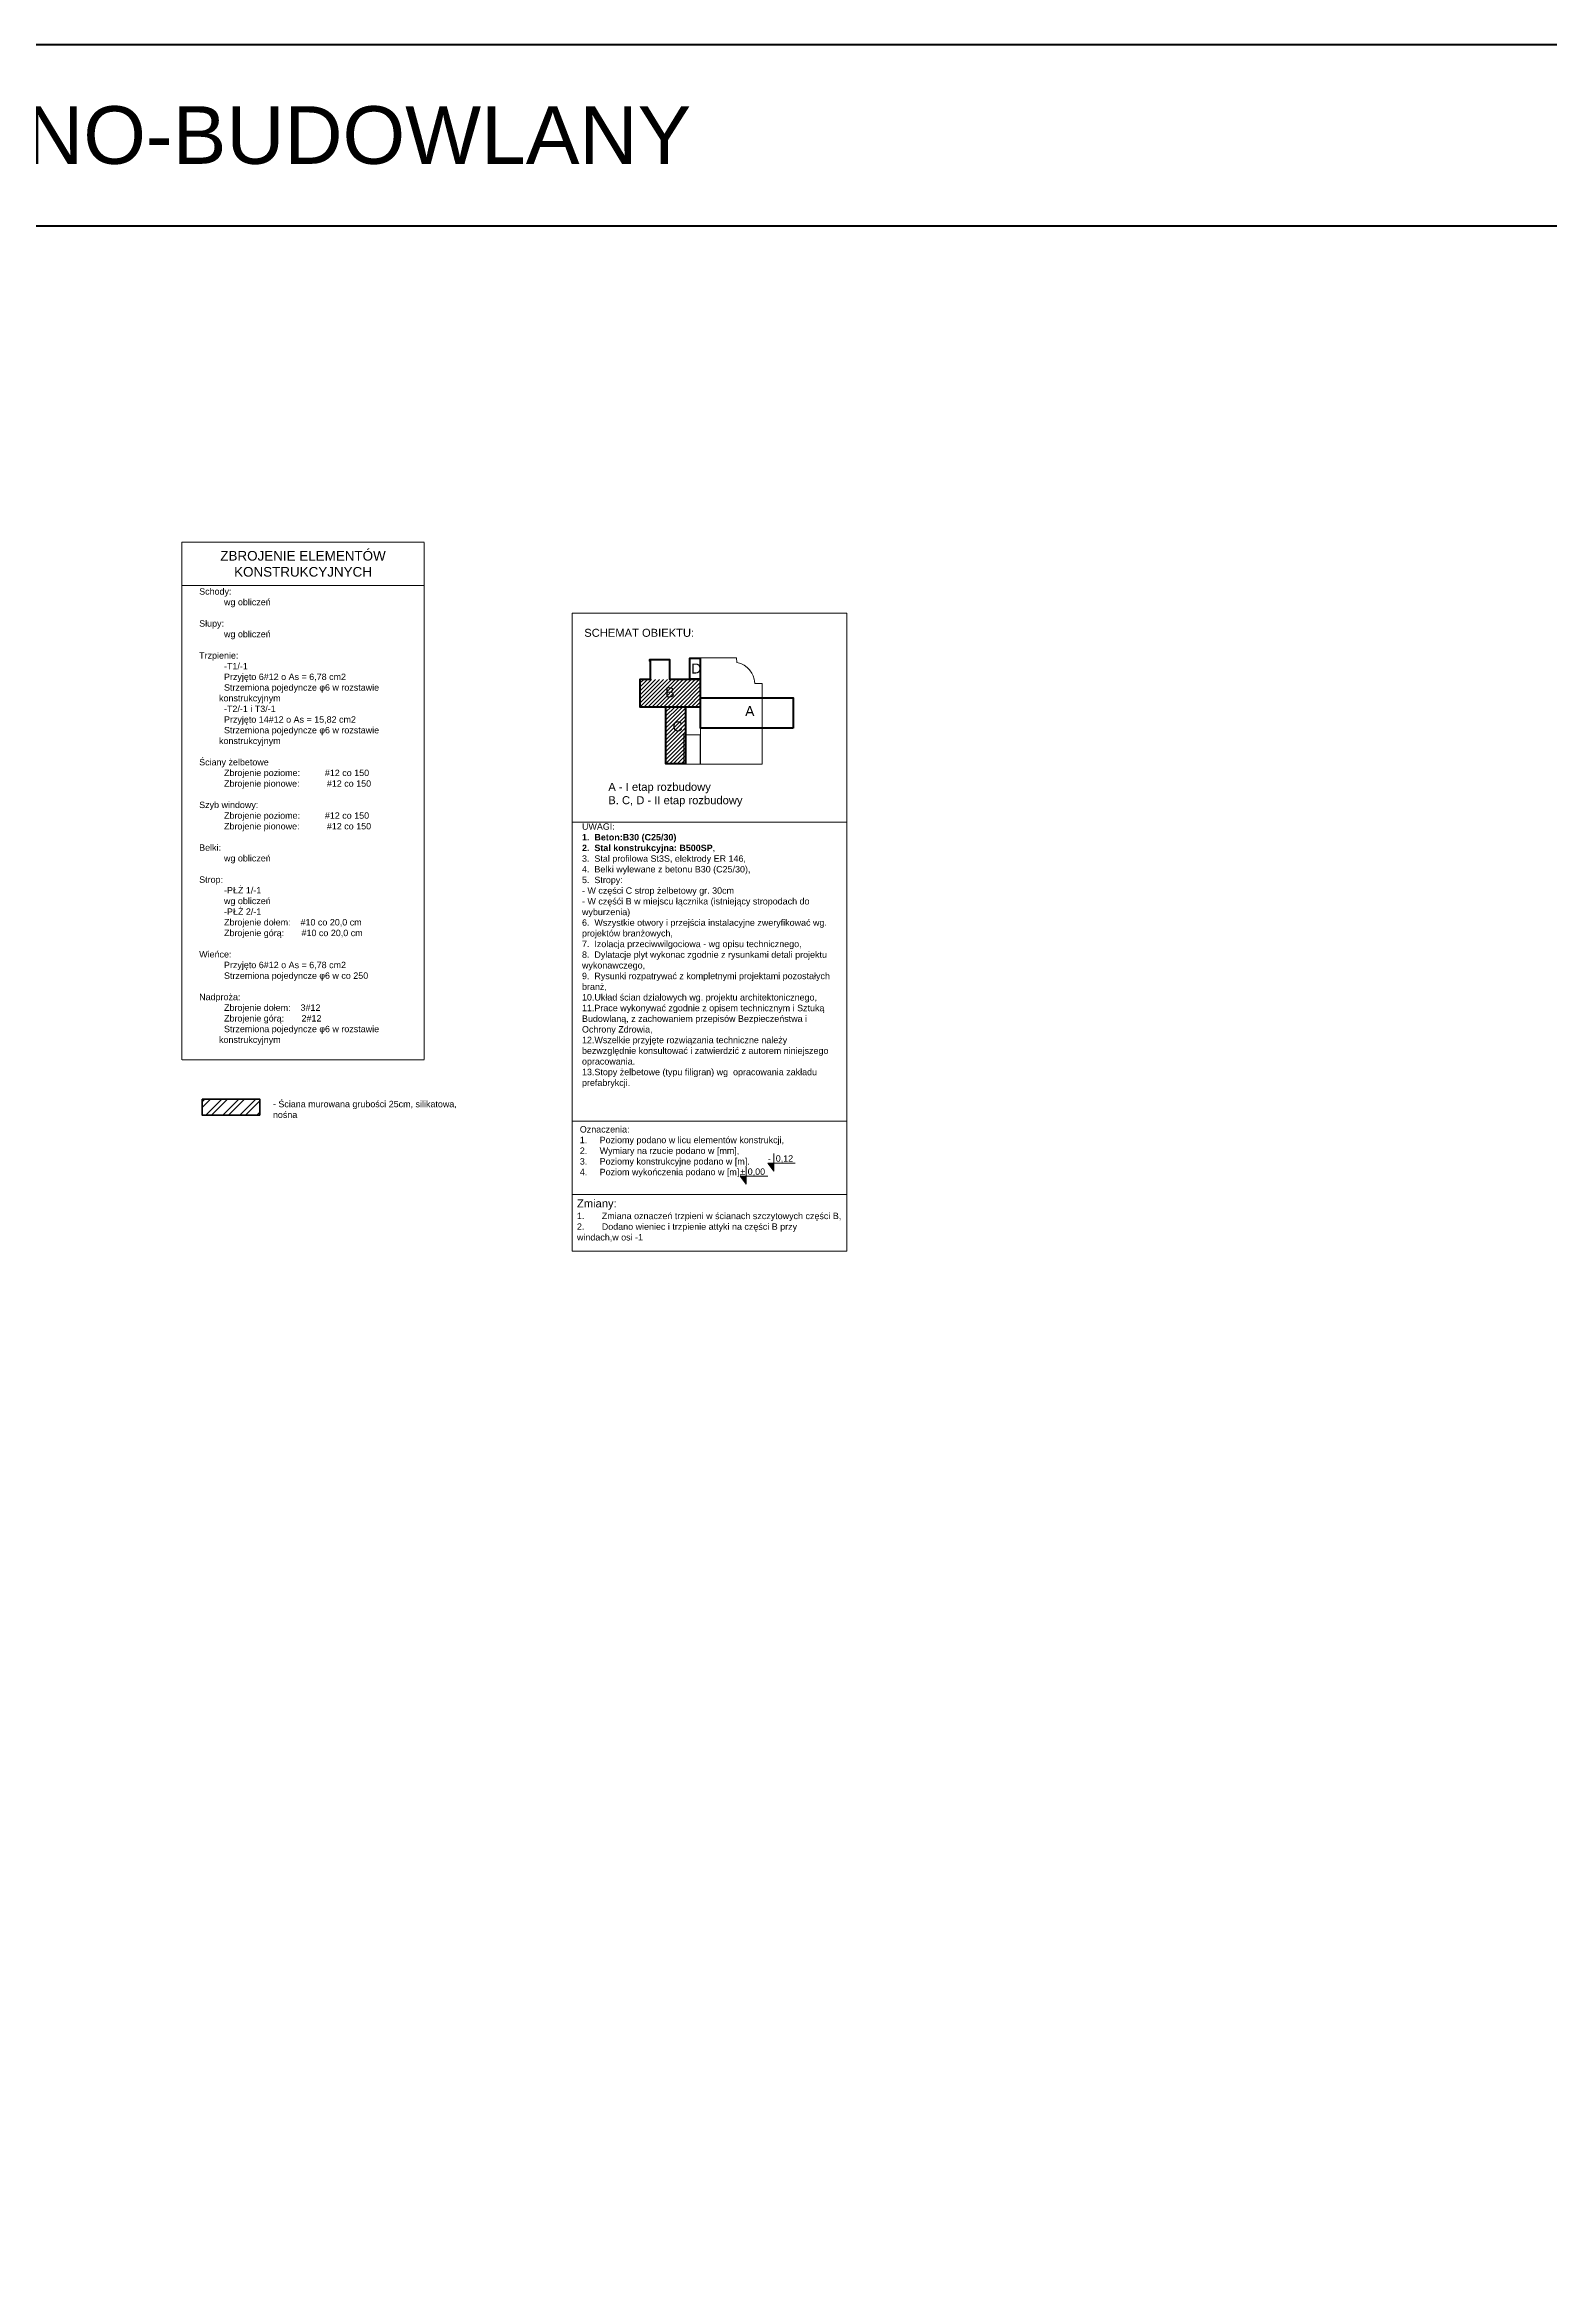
# Model space of a CAD drawing. Header units: millimetres. Extents: x 647 to 146539, y -131215 to 59.
# Drawn here: x 32984 to 56480, y -34817 to 59 of the extents above; entities that cross this region are included whole.
import ezdxf

# ---------------------------------------------------------------- set-up
doc = ezdxf.new("R2010")
doc.units = ezdxf.units.MM
doc.linetypes.add('DASHED', pattern=[0.75, 0.5, -0.25])
for name, color, linetype, lineweight in [('G-Bloki', 221, 'Continuous', 5), ('G-Cienka', 4, 'Continuous', 9), ('G-Elementy konstrukcyjne', 1, 'Continuous', 40), ('G-Kreskowanie', 9, 'Continuous', 5), ('G-Opisy', 2, 'Continuous', 18), ('G-Przerywana', 8, 'DASHED', 15), ('G-Ściana nośna', 3, 'Continuous', 35)]:
    doc.layers.add(name, color=color, linetype=linetype, lineweight=lineweight)
doc.styles.add('1do50-GG', font='arial.ttf', dxfattribs={"height": 125})
doc.styles.add('Arial-GG', font='arial.ttf')
doc.styles.add('Tnr-GG', font='arial.ttf')

# ---------------------------------------------------------------- blocks, each defined once
blk = doc.blocks.new('*U2')
at = {"layer": 'G-Opisy'}
blk.add_hatch(color=2, dxfattribs=at).paths.add_polyline_path([(0, 0), (0, 250), (-186, 250)])
at = {"layer": 'G-Opisy', "color": 2}
blk.add_lwpolyline([(0, 544), (0, 0), (-186, 250), (671, 250)], dxfattribs=at)
at = {"layer": 'G-Opisy', "color": 2, "style": 'Arial-GG', "flags": 4}
blk.add_attdef('KOTA_WYSOKOŚCIOWA', (-185, 293), '', height=200, dxfattribs=at)

msp = doc.modelspace()

# ---------------------------------------------------------------- hatches: boundary and pattern name
at = {"layer": 'G-Kreskowanie', "ltscale": 200}
h = msp.add_hatch(dxfattribs=at)
h.set_pattern_fill('ANSI31', color=256, scale=350, style=0)
h.set_pattern_definition([(45, (28744.345, 139946.49), (-30.935922, 30.935922), [])])
h.paths.add_polyline_path([(42642.75, -9940.96), (42838.86, -9940.96), (42838.86, -10175.33), (42642.75, -10175.33)], flags=24)
h.paths.add_polyline_path([(43232.19, -9857.13), (42283.91, -9857.13), (42283.91, -10283.32), (43232.19, -10283.32)])
h = msp.add_hatch(dxfattribs=at)
h.set_pattern_fill('ANSI31', color=256, scale=350, style=0)
h.set_pattern_definition([(45, (28633.17, 136876.94), (-30.935922, 30.935922), [])])
h.paths.add_polyline_path([(42691.16, -10283.32), (42691.16, -11176.92), (42998.97, -11176.92), (42998.97, -10283.32)])
at = {"layer": 'G-Kreskowanie', "ltscale": 100}
h = msp.add_hatch(dxfattribs=at)
h.set_pattern_fill('ANSI32', color=256, scale=500, style=0)
h.set_pattern_definition([(45, (-1609363.07, 878486.62), (-132.582521, 132.582521), []), (45, (-1609274.68, 878486.62), (-132.582521, 132.582521), [])])
h.paths.add_polyline_path([(35444.74, -16412.55), (36344.74, -16412.55), (36344.74, -16662.55), (35444.74, -16662.55)])

# ---------------------------------------------------------------- linework, layer by layer
at = {"layer": 'G-Cienka'}
msp.add_lwpolyline([(43233.57, -9521.19), (43797.08, -9521.19), (43798, -9591.97), (43860.16, -9609.32), (43912.91, -9634.26), (43963.01, -9670.11), (43998.86, -9706.65), (44034.26, -9756.98), (44056.78, -9802.94), (44072.18, -9851.9), (44077.92, -9882), (44081.6, -9922.91), (44194.67, -9922.91), (44194.67, -11178.17), (43233.57, -11178.17), (43233.57, -9521.19)], dxfattribs=at)
msp.add_lwpolyline([(42973.88, -10721.76), (43228.06, -10721.76), (43228.06, -11178.17), (42973.88, -11178.17)], close=True, dxfattribs=at)
at = {"layer": 'G-Elementy konstrukcyjne', "ltscale": 200}
msp.add_lwpolyline([(57939.15, -2778.12), (57939.15, -131215.41), (646.89, -131215.41), (646.89, 58.51), (41027.29, 58.51)], dxfattribs=at)
msp.add_lwpolyline([(646.89, 58.51), (57939.15, 58.51), (57939.15, -2778.12), (646.89, -2778.12)], close=True, dxfattribs=at)
at = {"layer": 'G-Elementy konstrukcyjne'}
for points in [[(43232.19, -10287.86), (43232.19, -9857.13), (42753.71, -9857.13), (42753.71, -9549.1), (42433.35, -9549.1), (42433.35, -9568.16), (42444.52, -9568.16), (42444.52, -9857.13), (42283.91, -9857.13), (42283.91, -10283.32), (43232.19, -10283.32)], [(44681.8, -10617.82), (43232.19, -10617.82), (43232.19, -10146.25), (44681.8, -10146.25), (44681.8, -10617.82)]]:
    msp.add_lwpolyline(points, dxfattribs=at)
for points in [[(43059.65, -9849.93), (43230.81, -9849.93), (43230.81, -9531.76), (43059.65, -9531.76)], [(42691.16, -10283.32), (42998.97, -10283.32), (42998.97, -11176.92), (42691.16, -11176.92)]]:
    msp.add_lwpolyline(points, close=True, dxfattribs=at)
at = {"layer": 'G-Opisy'}
for p, q in [((41228.24, -18786.43), (41228.24, -8824.29)), ((41228.24, -8824.29), (45519.85, -8824.29)), ((45519.85, -18786.43), (45519.85, -8824.29)), ((41228.24, -12087.8), (45519.85, -12087.8)), ((41228.24, -16759.51), (45523.65, -16759.51)), ((41228.24, -17904.19), (45519.85, -17904.19)), ((41228.24, -18786.43), (45519.85, -18786.43))]:
    msp.add_line(p, q, dxfattribs=at)
at = {"layer": 'G-Przerywana', "ltscale": 5}
for points in [[(35129.33, -7712.37), (38913.38, -7712.37), (38913.38, -8391.1), (35129.33, -8391.1)], [(35129.33, -8391.1), (38913.38, -8391.1), (38913.38, -15797.46), (35129.33, -15797.46)]]:
    msp.add_lwpolyline(points, close=True, dxfattribs=at)
at = {"layer": 'G-Ściana nośna', "ltscale": 100}
msp.add_lwpolyline([(35444.74, -16412.55), (36344.74, -16412.55), (36344.74, -16662.55), (35444.74, -16662.55)], close=True, dxfattribs=at)

# ---------------------------------------------------------------- block references
at = {"layer": 'G-Bloki', "xscale": 0.5, "yscale": 0.5, "zscale": 0.5}
for p, values in [((44376.32, -17536.21), {'KOTA_WYSOKOŚCIOWA': '-  0,12'}), ((43946.6, -17742.07), {'KOTA_WYSOKOŚCIOWA': '± 0,00'})]:
    msp.add_blockref('*U2', p, dxfattribs=at).add_auto_attribs(values)

# ---------------------------------------------------------------- texts
at = {"layer": 'G-Elementy konstrukcyjne', "char_height": 156.25, "width": 3420.7024, "attachment_point": 1, "style": '1do50-GG'}
for s, insert in [('D', (43086.75, -9608.22)), ('B', (42681.82, -9980.02)), ('A', (43929.46, -10273.8)), ('C', (42795.27, -10512.66))]:
    msp.add_mtext(s, dxfattribs=dict(at, insert=insert))
at = {"layer": 'G-Opisy', "color": 2}
for s, insert, char_height, width, attachment_point, style in [('PROJEKT ARCHITEKTONICZNO-BUDOWLANY', (29293.02, -1359.8), 900, 57292.2579, 5, 'Arial-GG'), ('ZBROJENIE ELEMENTÓW KONSTRUKCYJNYCH', (37021.35, -8051.74), 150, 3784.0557, 5, 'Tnr-GG'), ('- Ściana murowana grubości 25cm, silikatowa, nośna', (36551, -16439.44), 100, 3008.9254, 1, 'Arial-GG')]:
    msp.add_mtext(s, dxfattribs=dict(at, insert=insert, char_height=char_height, width=width, attachment_point=attachment_point, style=style))
at = {"layer": 'G-Opisy', "attachment_point": 1}
for s, insert, char_height, width, style in [('{\\fArial|b0|i0|c238|p34;Schody:}\\P          {\\fArial|b0|i0|c238|p34;wg obliczeń}\\P{\\fArial|b0|i0|c238|p34;}\\P{\\fArial|b0|i0|c238|p34;Słupy:}\\P          {\\fArial|b0|i0|c238|p34;wg obliczeń}\\P{\\fArial|b0|i0|c238|p34;}\\P{\\fArial|b0|i0|c238|p34;Trzpienie:}\\P          {\\fArial|b0|i0|c238|p34;-T1/-1 }\\P          {\\fArial|b0|i0|c238|p34;Przyjęto 6#12 o As = 6,78 cm2   }\\P          {\\fArial|b0|i0|c238|p34;Strzemiona pojedyncze }{\\fSymbol|b0|i0|c0|p18;f}{\\fArial|b0|i0|c238|p34;6 w rozstawie          }          {\\fArial|b0|i0|c238|p34;konstrukcyjnym}\\P          {\\fArial|b0|i0|c238|p34;-T2/-1 i T3/-1}\\P          {\\fArial|b0|i0|c238|p34;Przyjęto 14#12 o As = 15,82 cm2   }\\P          {\\fArial|b0|i0|c238|p34;Strzemiona pojedyncze }{\\fSymbol|b0|i0|c0|p18;f}{\\fArial|b0|i0|c238|p34;6 w rozstawie          }          {\\fArial|b0|i0|c238|p34;konstrukcyjnym}\\P{\\fArial|b0|i0|c238|p34;}\\P{\\fArial|b0|i0|c238|p34;Ściany żelbetowe}\\P          {\\fArial|b0|i0|c238|p34;Zbrojenie poziome:          #12 co 150 }\\P          {\\fArial|b0|i0|c238|p34;Zbrojenie pionowe:           #12 co 150} \\P{\\fArial|b0|i0|c238|p34;}\\P{\\fArial|b0|i0|c238|p34;Szyb windowy:}\\P          {\\fArial|b0|i0|c238|p34;Zbrojenie poziome:          #12 co 150 }\\P          {\\fArial|b0|i0|c238|p34;Zbrojenie pionowe:           #12 co 150} \\P\\P{\\fArial|b0|i0|c238|p34;Belki:}\\P          {\\fArial|b0|i0|c238|p34;wg obliczeń}\\P{\\fArial|b0|i0|c238|p34;}\\P{\\fArial|b0|i0|c238|p34;Strop:}\\P          -PŁŻ 1/-1\\P          {\\fArial|b0|i0|c238|p34;wg obliczeń}\\P          -PŁŻ 2/-1\\P          {\\fArial|b0|i0|c238|p34;Zbrojenie dołem:    #10 co 20,0 cm}\\P          {\\fArial|b0|i0|c238|p34;Zbrojenie górą:       #10 co 20,0 cm }\\P{\\fArial|b0|i0|c238|p34;}\\PWieńce:\\P          {\\fArial|b0|i0|c238|p34;Przyjęto 6#12 o As = 6,78 cm2   }\\P          {\\fArial|b0|i0|c238|p34;Strzemiona pojedyncze }{\\fSymbol|b0|i0|c0|p18;f}{\\fArial|b0|i0|c238|p34;6 w co 250}\\P{\\fArial|b0|i0|c238|p34;}\\P{\\fArial|b0|i0|c238|p34;Nadproża:}\\P          {\\fArial|b0|i0|c238|p34;Zbrojenie dołem:    3#12 }\\P          {\\fArial|b0|i0|c238|p34;Zbrojenie górą:       2#12 }\\P          {\\fArial|b0|i0|c238|p34;Strzemiona pojedyncze }{\\fSymbol|b0|i0|c0|p18;f}{\\fArial|b0|i0|c238|p34;6 w rozstawie          }          {\\fArial|b0|i0|c238|p34;konstrukcyjny}m', (35398.62, -8432.53), 100, 3246.5265, 'Arial-GG'), ('SCHEMAT OBIEKTU:', (41415.61, -9066.07), 125, 3951.573, '1do50-GG'), ('A - I etap rozbudowy\\PB. C, D - II etap rozbudowy', (41791.92, -11472.72), 125, 3951.573, '1do50-GG'), ('UWAGI:\\P{\\fArial|b1|i0|c238|p34;1.  Beton:B30 (C25/30)}\\P{\\fArial|b1|i0|c238|p34;2.  Stal konstrukcyjna: B500SP},\\P3.  Stal profilowa St3S, elektrody ER 146,\\P4.  Belki wylewane z betonu B30 (C25/30),\\P5.  Stropy:\\P- W części C strop żelbetowy gr. 30cm \\P- W częśći B w miejscu łącznika (istniejący stropodach do wyburzenia) \\P6.  Wszystkie otwory i przejścia instalacyjne zweryfikować wg. projektów branżowych,\\P7.  Izolacja przeciwwilgociowa - wg opisu technicznego, \\P8.  Dylatacje plyt wykonac zgodnie z rysunkami detali projektu wykonawczego,\\P9.  Rysunki rozpatrywać z kompletnymi projektami pozostałych branż,\\P10.Układ ścian działowych wg. projektu architektonicznego,\\P11.Prace wykonywać zgodnie z opisem technicznym i Sztuką Budowlaną, z zachowaniem przepisów Bezpieczeństwa i Ochrony Zdrowia,\\P12.Wszelkie przyjęte rozwiązania techniczne należy bezwzględnie konsultować i zatwierdzić z autorem niniejszego opracowania.\\P13.Stopy żelbetowe (typu filigran) wg  opracowania zakładu prefabrykcji.', (41380.19, -12105.21), 100, 4041.4136, '1do50-GG'), ('Oznaczenia:\\P1.     Poziomy podano w licu elementów konstrukcji,\\P2.     Wymiary na rzucie podano w [mm],\\P3.     Poziomy konstrukcyjne podano w [m].\\P4.     Poziom wykończenia podano w [m].', (41346.26, -16834.36), 100, 4173.593, '1do50-GG'), ('Zmiany:\\P{\\H0.80000x;1.       Zmiana oznaczeń trzpieni w ścianach szczytowych części }{\\H0.80000x;B,}\\P{\\H0.80000x;2.       Dodano wieniec i trzpienie attyki na części B przy }{\\H0.80000x;windach,w osi -1}', (41301.76, -17979.05), 125, 4067.8212, '1do50-GG')]:
    msp.add_mtext(s, dxfattribs=dict(at, insert=insert, char_height=char_height, width=width, style=style))

doc.saveas('drawing.dxf')
